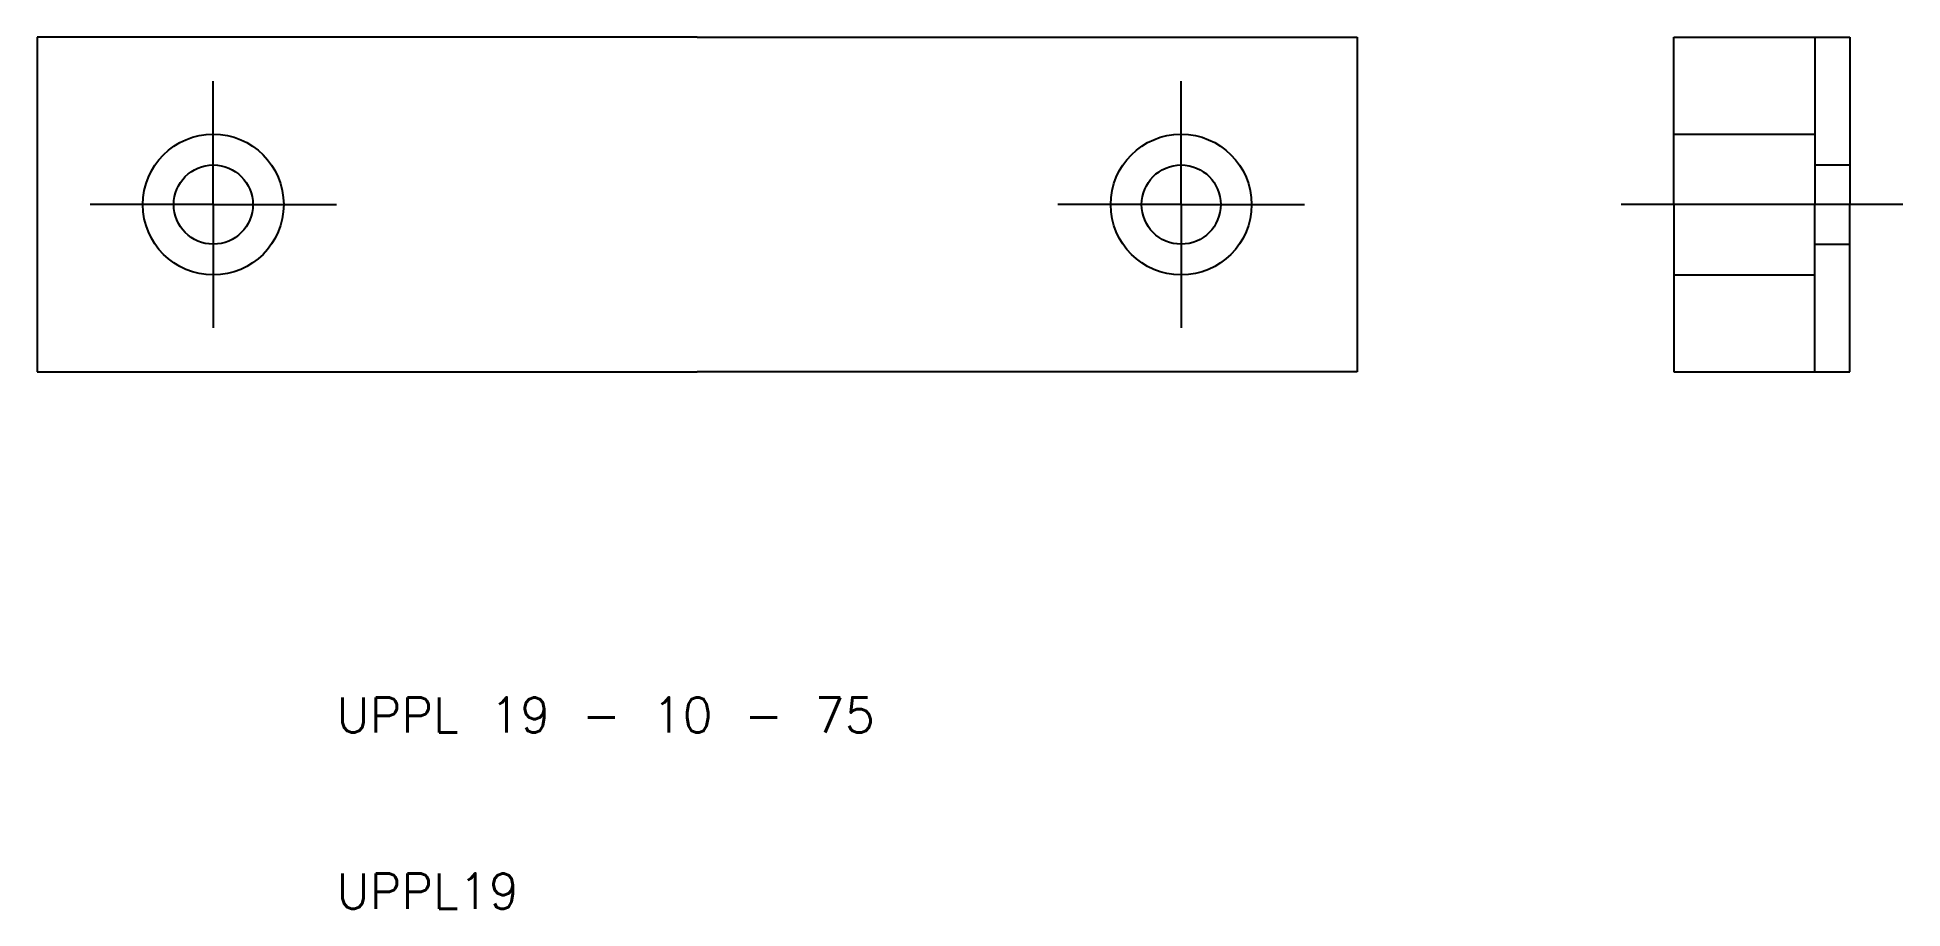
# Model space of a CAD drawing. Extents: x -7 to 99, y 10 to 60.
import ezdxf

# ---------------------------------------------------------------- set-up
doc = ezdxf.new("R2010")
doc.units = 0
doc.linetypes.add('CENTER', pattern=[50.8, 31.75, -6.35, 6.35, -6.35])
doc.linetypes.add('DASHED', pattern=[19.05, 12.7, -6.35])
doc.layers.get('0').update_dxf_attribs({"linetype": 'CONTINUOUS'})
doc.layers.add('CENTER', color=1, linetype='CENTER')
doc.styles.get("Standard").update_dxf_attribs({"font": 'txt.shx'})

msp = doc.modelspace()

# ---------------------------------------------------------------- linework, layer by layer
for p, q in [((30.5, 59.5), (-7, 59.5)), ((-7, 59.5), (-7, 40.5)), ((30.5, 59.5), (68, 59.5)), ((68, 59.5), (68, 40.5)), ((86, 59.5), (96, 59.5)), ((86, 50), (86, 59.5)), ((94, 59.5), (94, 50)), ((96, 59.5), (96, 50)), ((86, 50), (86, 40.5)), ((94, 40.5), (94, 50)), ((96, 40.5), (96, 50)), ((-7, 40.5), (30.5, 40.5)), ((68, 40.5), (30.5, 40.5)), ((86, 40.5), (96, 40.5))]:
    msp.add_line(p, q)
at = {"color": 3, "linetype": 'DASHED'}
for p, q in [((86, 54), (94, 54)), ((94, 52.25), (96, 52.25)), ((94, 47.75), (96, 47.75)), ((86, 46), (94, 46))]:
    msp.add_line(p, q, dxfattribs=at)
for centre, radius in [((3, 50), 4), ((58, 50), 4), ((3, 50), 2.25), ((58, 50), 2.25)]:
    msp.add_circle(centre, radius)
at = {"layer": 'CENTER'}
for p, q in [((3, 50), (3, 57)), ((58, 50), (58, 57)), ((3, 50), (-4, 50)), ((3, 50), (3, 43)), ((3, 50), (10, 50)), ((58, 50), (51, 50)), ((58, 50), (65, 50)), ((58, 50), (58, 43)), ((99, 50), (83, 50))]:
    msp.add_line(p, q, dxfattribs=at)

# ---------------------------------------------------------------- texts
for s, p in [('UPPL 19 - 10 - 75', (10, 20)), ('UPPL19', (10, 10))]:
    msp.add_text(s, height=2).set_placement(p)

doc.saveas('drawing.dxf')
